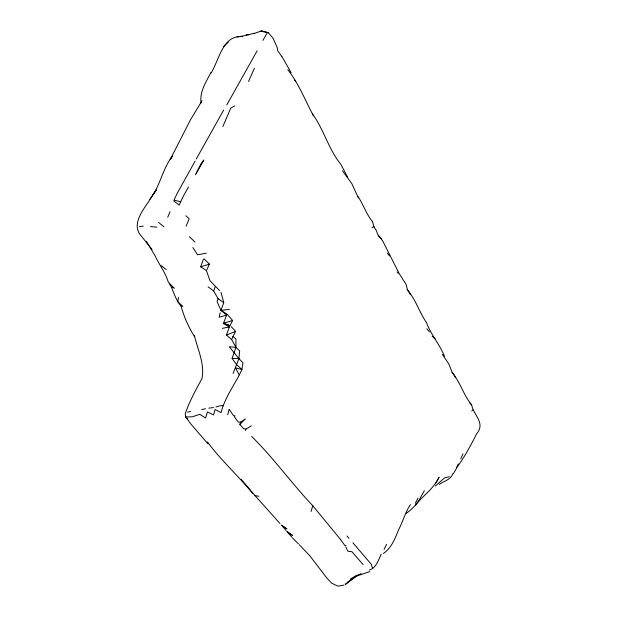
<?xml version="1.0" encoding="UTF-8"?>
<svg xmlns="http://www.w3.org/2000/svg" width="617" height="617" viewBox="0 0 617 617"><rect width="100%" height="100%" fill="white"/><g stroke="black" fill="none" stroke-linecap="round" stroke-linejoin="round"><path stroke-width="0.93" d="M233.079 373.486L238.91 358.631L239.681 350.934L235.964 347.386L231.676 339.597L226.439 335.093L229.377 326.917L223.454 323.578L229.933 325.606L232.624 320.478L227.025 314.176L220.948 310.328L217.061 301.566L218.086 298.667L213.659 290.939L208.13 286.874M178.56 297.463L177.75 301.574L182.856 306.433L180.966 305.901C174.518 298.813 173.446 288.895 167.978 281.275C165.387 272.66 159.896 265.588 155.962 257.667M180.966 305.901C184.005 316.698 188.555 327.365 194.656 336.805L194.44 335.756C197.772 349.731 204.913 363.914 201.952 378.637C195.712 390.067 189.427 401.412 185.239 413.791L185.771 417.023L192.203 416.814L199.869 414.308L205.592 418.025L207.435 411.994L213.59 414.902L215.071 409.534L221.148 412.588C224.819 396.932 235.401 384.059 241.918 369.544L236.488 364.547L232.085 358.392L235.964 347.386L235.941 338.972L232.941 336.558L235.632 331.398L231.167 326.586M220.169 312.742L219.151 317.231L226.593 315.14L220.948 310.328L223.778 302.692L221.017 292.288M227.712 414.747L229.084 409.588M311.084 511.47L312.719 505.832M239.874 424.411L240.584 422.121L245.342 418.974L239.874 424.411L243.746 428.761L245.99 429.031L251.35 425.869M245.504 430.543L245.99 429.031M219.559 290.538L210.011 280.766L206.448 270.639L200.695 266.791L203.425 259.117M229.933 325.606L223.57 323.215L226.593 315.14M213.659 290.939L215.31 286.573M248.528 81.506L254.381 68.256M458.207 463.899L456.11 469.036L453.256 473.864M188.478 187.013L183.318 196.191L179.169 205.091L173.739 200.841M231.676 339.597L232.941 336.558M186.095 226.123L189.18 218.804L185.948 215.749M167.708 217.253L170.068 211.685M222.868 126.547L230.75 108.129L234.661 105.947M460.745 458.94L462.966 453.842M381.252 554.174C378.36 560.012 376.277 567.895 369.375 570.069M206.788 269.814L209.41 264.13L204.212 258.955M242.574 36.665C222.49 34.645 219.182 60.312 210.975 73.215M195.481 174.796L201.111 163.536L203.865 160.042L196.152 173.616M384.067 549.323L386.604 544.364M415.31 503.295L418.002 498.143M196.252 159.032L223.639 110.119M262.911 40.437L267.469 32.462L268.441 32.786L273.092 38.37L277.28 47.648L277.681 50.679L281.614 56.294M424.357 490.716L418.85 500.456L415.503 505.084M410.436 504.575C405.168 512.341 402.955 521.535 398.613 529.725C395.05 538.649 391.641 547.695 383.412 553.503M452.685 473.871C450.657 479.949 443.862 480.944 439.289 484.407M210.806 72.698C206.024 82.092 199.353 91.964 201.096 103M257.142 50.81L226.786 104.929M195.157 161.022L176.94 193.823L174.033 200.078L180.542 201.767M436.034 482.756L439.049 477.172C434.954 486.096 427.211 492.736 420.37 499.523C416.074 504.536 411.901 509.418 406.333 513.336M202.067 100.664L190.437 119.899L170.176 159.595L172.467 156.086C163.397 167.608 160.836 182.47 153.139 194.61C146.707 206.14 129.3 223.107 141.37 236.134L146.645 242.813M153.139 194.61L156.325 189.913L149.769 199.229M456.619 467.686C464.493 457.22 470.709 445.528 476.602 433.874C485.88 422.807 473.54 415.372 471.704 405.007M471.774 411.03L472.761 409.881M223.67 46.422L228.251 42.295M345.127 584.345L355.107 576.957L345.497 584.422M357.166 575.661L347.587 582.193M435.324 486.088L444.541 477.859L449.33 476.702M350.549 578.954L353.379 577.196L369.845 571.573M268.441 32.786L261.762 30.85L260.86 31.32L267.469 32.462M354.79 576.247L361.107 573.679M226.439 335.093L235.632 331.398M372.02 227.526L373.964 226.771L376.54 230.874L377.542 234.221L382.609 240.738L399.184 273.555L406.187 284.553L407.39 289.597M254.15 33.249L246.399 35.246M253.548 33.68L261.762 30.85M200.695 266.791L209.41 264.13M223.57 323.215L232.624 320.478M215.95 407.027L220.099 405.785L223.053 405.662M201.767 409.572L205.538 408.732M222.282 328.36L229.377 326.917M187.583 412.125L190.622 411.539M206.402 253.201L197.571 254.798L192.836 247.494M343.877 585.124L337.931 586.15L331.676 583.181L326.995 578.237L309.742 555.686L299.284 544.718M237.051 36.997L244.648 35.655L247.093 34.614L248.921 34.814M208.885 408.153L213.521 407.544M139.504 226.57L143.345 226.13M220.948 310.328L229.424 309.441M340.329 539.243L312.842 505.817M240.584 422.121L238.363 422.121L234.499 416.999L234.915 415.704L233.612 415.742L229.323 409.549M232.085 358.392L238.91 358.631L242.99 362.719L241.918 369.544L235.416 367.848L239.195 374.858M346.044 545.605L344.934 545.567L340.345 539.258M150.502 226.609L156.826 227.11M235.964 347.386L229.254 346.7L238.91 358.631M241.255 479.44L254.983 495.551L258.885 496.299M171.711 287.244L174.418 288.201L169.297 283.373M281.275 525.121L286.936 528.939L281.545 525.275L286.026 530.427M286.905 531.599L292.566 535.433L287.121 531.653L291.995 537.307M218.086 298.667L223.778 302.692M187.607 418.982L185.771 417.023L191.023 424.211L207.883 443.731M160.759 265.341L166.212 269.56M407.012 289.581C415.65 298.975 419.074 311.863 426.239 322.205M158.6 222.436L163.945 226.848M452.06 372.529C460.382 382.178 463.436 395.057 471.619 404.868L469.792 402.955M432.185 336.257L435.44 339.173M294.417 80.009L295.72 81.189M378.229 235.725L381.437 238.733M189.473 236.797L194.933 241.972M292.558 538.047L298.404 543.832M251.605 436.412C273.67 457.984 291.532 483.335 312.757 505.724M254.983 495.551L279.987 523.517M346.908 535.934L349.045 538.332M352.924 542.829L371.287 564.27L372.645 568.643M363.174 564.64L351.891 551.698L347.926 551.228L345.682 546.87M207.443 441.942C221.087 460.467 238.239 475.676 252.7 493.453M342.427 170.816L351.767 183.511L358.369 197.91M426.848 328.738L429.478 331.954M146.846 243.059L152.075 249.469M397.101 271.966L398.196 273.316M287.8 69.682C298.79 83.611 305.191 100.409 313.498 115.942M442.35 354.389L448.837 363.991L452.392 372.869M357.937 196.468C363.39 204.466 366.19 213.968 372.398 221.526M387.422 253.132L389.605 256.009M312.487 113.96C323.964 129.709 328.468 149.152 340.815 164.276L347.733 177.426M146.345 241.286L155.808 256.988M281.768 56.255L291.155 72.713M444.464 356.302C439.643 344.17 430.867 334.653 426.478 322.591M453.379 373.64L455.408 377.573M408.261 290.584L410.251 294.594M372.521 221.734L373.964 226.771"/></g></svg>
